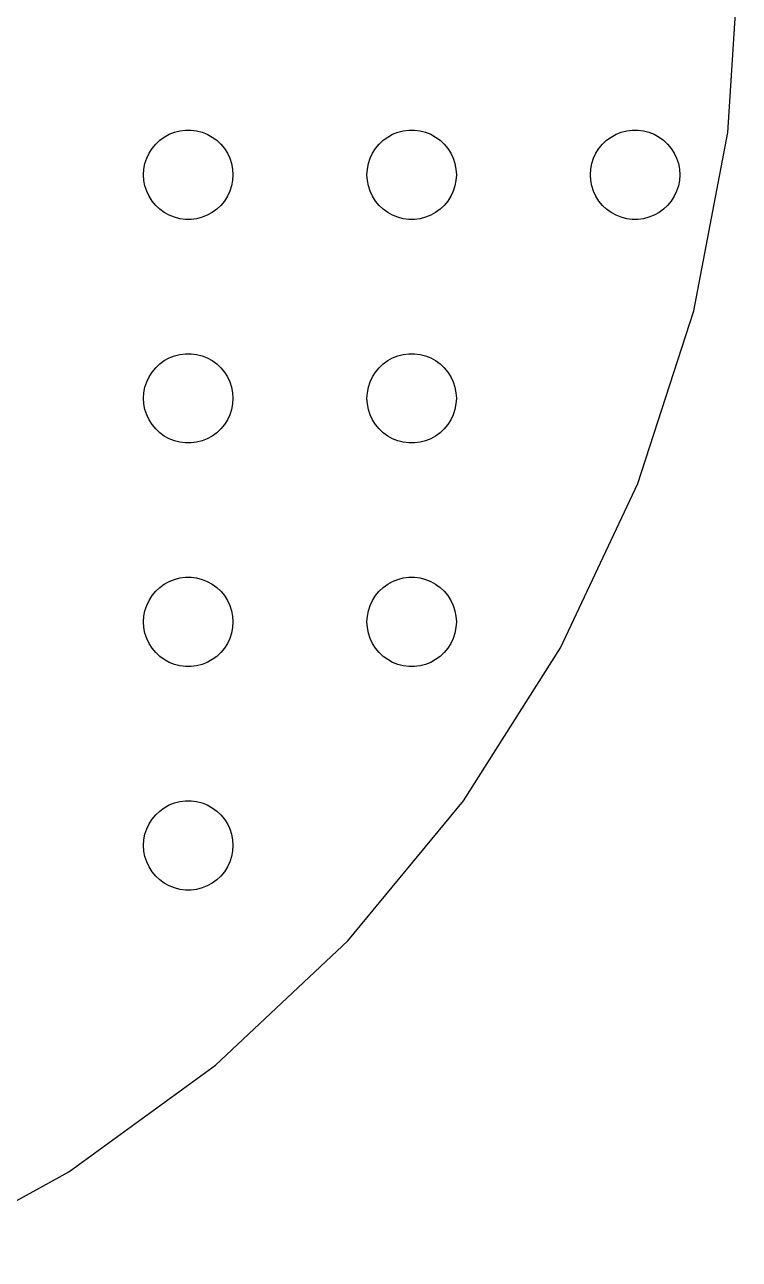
# Model space of a CAD drawing. Header units: metres. Extents: x -97 to 97, y -97 to 97.
# Drawn here: x 49 to 97, y -87.8 to -4.9 of the extents above; entities that cross this region are included whole.
import ezdxf

# ---------------------------------------------------------------- set-up
doc = ezdxf.new("R2010")
doc.units = ezdxf.units.M

msp = doc.modelspace()

# ---------------------------------------------------------------- linework, layer by layer
for p, q in [((96.2351, -12.1573), (97, 0)), ((58.3925, -12.467), (58.7227, -12.2855)), ((58.7227, -12.2855), (59.0729, -12.1468)), ((59.0729, -12.1468), (59.4379, -12.0531)), ((59.4379, -12.0531), (59.8116, -12.0059)), ((59.8116, -12.0059), (60.1884, -12.0059)), ((60.1884, -12.0059), (60.5621, -12.0531)), ((60.5621, -12.0531), (60.927, -12.1468)), ((60.927, -12.1468), (61.2773, -12.2855)), ((61.2773, -12.2855), (61.6075, -12.467)), ((73.3925, -12.467), (73.7227, -12.2855)), ((73.7227, -12.2855), (74.073, -12.1468)), ((74.073, -12.1468), (74.4379, -12.0531)), ((74.4379, -12.0531), (74.8116, -12.0059)), ((74.8116, -12.0059), (75.1884, -12.0059)), ((75.1884, -12.0059), (75.5621, -12.0531)), ((75.5621, -12.0531), (75.927, -12.1468)), ((75.927, -12.1468), (76.2773, -12.2855)), ((76.2773, -12.2855), (76.6075, -12.467)), ((88.3925, -12.467), (88.7227, -12.2855)), ((88.7227, -12.2855), (89.073, -12.1468)), ((89.073, -12.1468), (89.4379, -12.0531)), ((89.4379, -12.0531), (89.8116, -12.0059)), ((89.8116, -12.0059), (90.1884, -12.0059)), ((90.1884, -12.0059), (90.5621, -12.0531)), ((90.5621, -12.0531), (90.927, -12.1468)), ((90.927, -12.1468), (91.2773, -12.2855)), ((91.2773, -12.2855), (91.6075, -12.467)), ((93.9526, -24.1229), (96.2351, -12.1573)), ((57.3711, -13.5547), (57.5729, -13.2366)), ((57.5729, -13.2366), (57.8131, -12.9464)), ((57.8131, -12.9464), (58.0877, -12.6884)), ((58.0877, -12.6884), (58.3925, -12.467)), ((61.6075, -12.467), (61.9123, -12.6884)), ((61.9123, -12.6884), (62.1869, -12.9464)), ((62.1869, -12.9464), (62.427, -13.2366)), ((62.427, -13.2366), (62.6289, -13.5547)), ((72.3711, -13.5547), (72.573, -13.2366)), ((72.573, -13.2366), (72.8131, -12.9464)), ((72.8131, -12.9464), (73.0877, -12.6884)), ((73.0877, -12.6884), (73.3925, -12.467)), ((76.6075, -12.467), (76.9123, -12.6884)), ((76.9123, -12.6884), (77.1869, -12.9464)), ((77.1869, -12.9464), (77.427, -13.2366)), ((77.427, -13.2366), (77.6289, -13.5547)), ((87.3711, -13.5547), (87.573, -13.2366)), ((87.573, -13.2366), (87.8131, -12.9464)), ((87.8131, -12.9464), (88.0877, -12.6884)), ((88.0877, -12.6884), (88.3925, -12.467)), ((91.6075, -12.467), (91.9123, -12.6884)), ((91.9123, -12.6884), (92.1869, -12.9464)), ((92.1869, -12.9464), (92.427, -13.2366)), ((92.427, -13.2366), (92.6289, -13.5547)), ((57.0942, -14.2539), (57.2107, -13.8956)), ((57.2107, -13.8956), (57.3711, -13.5547)), ((62.6289, -13.5547), (62.7893, -13.8956)), ((62.7893, -13.8956), (62.9057, -14.2539)), ((72.0943, -14.2539), (72.2107, -13.8956)), ((72.2107, -13.8956), (72.3711, -13.5547)), ((77.6289, -13.5547), (77.7893, -13.8956)), ((77.7893, -13.8956), (77.9057, -14.2539)), ((87.0943, -14.2539), (87.2107, -13.8956)), ((87.2107, -13.8956), (87.3711, -13.5547)), ((92.6289, -13.5547), (92.7893, -13.8956)), ((92.7893, -13.8956), (92.9057, -14.2539)), ((57, -15), (57.0237, -14.624)), ((57.0237, -14.624), (57.0942, -14.2539)), ((62.9057, -14.2539), (62.9763, -14.624)), ((62.9763, -14.624), (63, -15)), ((72, -15), (72.0237, -14.624)), ((72.0237, -14.624), (72.0943, -14.2539)), ((77.9057, -14.2539), (77.9763, -14.624)), ((77.9763, -14.624), (78, -15)), ((87, -15), (87.0237, -14.624)), ((87.0237, -14.624), (87.0943, -14.2539)), ((92.9057, -14.2539), (92.9763, -14.624)), ((92.9763, -14.624), (93, -15)), ((57.0237, -15.376), (57, -15)), ((57.0942, -15.7461), (57.0237, -15.376)), ((62.9763, -15.376), (62.9057, -15.7461)), ((63, -15), (62.9763, -15.376)), ((72.0237, -15.376), (72, -15)), ((72.0943, -15.7461), (72.0237, -15.376)), ((77.9763, -15.376), (77.9057, -15.7461)), ((78, -15), (77.9763, -15.376)), ((87.0237, -15.376), (87, -15)), ((87.0943, -15.7461), (87.0237, -15.376)), ((92.9763, -15.376), (92.9057, -15.7461)), ((93, -15), (92.9763, -15.376)), ((57.2107, -16.1044), (57.0942, -15.7461)), ((57.3711, -16.4453), (57.2107, -16.1044)), ((57.5729, -16.7634), (57.3711, -16.4453)), ((62.6289, -16.4453), (62.427, -16.7634)), ((62.7893, -16.1044), (62.6289, -16.4453)), ((62.9057, -15.7461), (62.7893, -16.1044)), ((72.2107, -16.1044), (72.0943, -15.7461)), ((72.3711, -16.4453), (72.2107, -16.1044)), ((72.573, -16.7634), (72.3711, -16.4453)), ((77.6289, -16.4453), (77.427, -16.7634)), ((77.7893, -16.1044), (77.6289, -16.4453)), ((77.9057, -15.7461), (77.7893, -16.1044)), ((87.2107, -16.1044), (87.0943, -15.7461)), ((87.3711, -16.4453), (87.2107, -16.1044)), ((87.573, -16.7634), (87.3711, -16.4453)), ((92.6289, -16.4453), (92.427, -16.7634)), ((92.7893, -16.1044), (92.6289, -16.4453)), ((92.9057, -15.7461), (92.7893, -16.1044)), ((57.8131, -17.0536), (57.5729, -16.7634)), ((58.0877, -17.3115), (57.8131, -17.0536)), ((58.3925, -17.533), (58.0877, -17.3115)), ((61.9123, -17.3115), (61.6075, -17.533)), ((62.1869, -17.0536), (61.9123, -17.3115)), ((62.427, -16.7634), (62.1869, -17.0536)), ((72.8131, -17.0536), (72.573, -16.7634)), ((73.0877, -17.3115), (72.8131, -17.0536)), ((73.3925, -17.533), (73.0877, -17.3115)), ((76.9123, -17.3115), (76.6075, -17.533)), ((77.1869, -17.0536), (76.9123, -17.3115)), ((77.427, -16.7634), (77.1869, -17.0536)), ((87.8131, -17.0536), (87.573, -16.7634)), ((88.0877, -17.3115), (87.8131, -17.0536)), ((88.3925, -17.533), (88.0877, -17.3115)), ((91.9123, -17.3115), (91.6075, -17.533)), ((92.1869, -17.0536), (91.9123, -17.3115)), ((92.427, -16.7634), (92.1869, -17.0536)), ((58.7227, -17.7145), (58.3925, -17.533)), ((59.0729, -17.8532), (58.7227, -17.7145)), ((59.4379, -17.9469), (59.0729, -17.8532)), ((59.8116, -17.9941), (59.4379, -17.9469)), ((60.1884, -17.9941), (59.8116, -17.9941)), ((60.5621, -17.9469), (60.1884, -17.9941)), ((60.927, -17.8532), (60.5621, -17.9469)), ((61.2773, -17.7145), (60.927, -17.8532)), ((61.6075, -17.533), (61.2773, -17.7145)), ((73.7227, -17.7145), (73.3925, -17.533)), ((74.073, -17.8532), (73.7227, -17.7145)), ((74.4379, -17.9469), (74.073, -17.8532)), ((74.8116, -17.9941), (74.4379, -17.9469)), ((75.1884, -17.9941), (74.8116, -17.9941)), ((75.5621, -17.9469), (75.1884, -17.9941)), ((75.927, -17.8532), (75.5621, -17.9469)), ((76.2773, -17.7145), (75.927, -17.8532)), ((76.6075, -17.533), (76.2773, -17.7145)), ((88.7227, -17.7145), (88.3925, -17.533)), ((89.073, -17.8532), (88.7227, -17.7145)), ((89.4379, -17.9469), (89.073, -17.8532)), ((89.8116, -17.9941), (89.4379, -17.9469)), ((90.1884, -17.9941), (89.8116, -17.9941)), ((90.5621, -17.9469), (90.1884, -17.9941)), ((90.927, -17.8532), (90.5621, -17.9469)), ((91.2773, -17.7145), (90.927, -17.8532)), ((91.6075, -17.533), (91.2773, -17.7145)), ((90.1883, -35.7081), (93.9526, -24.1229)), ((58.3925, -27.467), (58.7227, -27.2855)), ((58.7227, -27.2855), (59.0729, -27.1468)), ((59.0729, -27.1468), (59.4379, -27.0531)), ((59.4379, -27.0531), (59.8116, -27.0059)), ((59.8116, -27.0059), (60.1884, -27.0059)), ((60.1884, -27.0059), (60.5621, -27.0531)), ((60.5621, -27.0531), (60.927, -27.1468)), ((60.927, -27.1468), (61.2773, -27.2855)), ((61.2773, -27.2855), (61.6075, -27.467)), ((73.3925, -27.467), (73.7227, -27.2855)), ((73.7227, -27.2855), (74.073, -27.1468)), ((74.073, -27.1468), (74.4379, -27.0531)), ((74.4379, -27.0531), (74.8116, -27.0059)), ((74.8116, -27.0059), (75.1884, -27.0059)), ((75.1884, -27.0059), (75.5621, -27.0531)), ((75.5621, -27.0531), (75.927, -27.1468)), ((75.927, -27.1468), (76.2773, -27.2855)), ((76.2773, -27.2855), (76.6075, -27.467)), ((57.5729, -28.2366), (57.8131, -27.9464)), ((57.8131, -27.9464), (58.0877, -27.6884)), ((58.0877, -27.6884), (58.3925, -27.467)), ((61.6075, -27.467), (61.9123, -27.6884)), ((61.9123, -27.6884), (62.1869, -27.9464)), ((62.1869, -27.9464), (62.427, -28.2366)), ((72.573, -28.2366), (72.8131, -27.9464)), ((72.8131, -27.9464), (73.0877, -27.6884)), ((73.0877, -27.6884), (73.3925, -27.467)), ((76.6075, -27.467), (76.9123, -27.6884)), ((76.9123, -27.6884), (77.1869, -27.9464)), ((77.1869, -27.9464), (77.427, -28.2366)), ((57.0942, -29.2539), (57.2107, -28.8956)), ((57.2107, -28.8956), (57.3711, -28.5547)), ((57.3711, -28.5547), (57.5729, -28.2366)), ((62.427, -28.2366), (62.6289, -28.5547)), ((62.6289, -28.5547), (62.7893, -28.8956)), ((62.7893, -28.8956), (62.9057, -29.2539)), ((72.0943, -29.2539), (72.2107, -28.8956)), ((72.2107, -28.8956), (72.3711, -28.5547)), ((72.3711, -28.5547), (72.573, -28.2366)), ((77.427, -28.2366), (77.6289, -28.5547)), ((77.6289, -28.5547), (77.7893, -28.8956)), ((77.7893, -28.8956), (77.9057, -29.2539)), ((57, -30), (57.0237, -29.624)), ((57.0237, -29.624), (57.0942, -29.2539)), ((62.9057, -29.2539), (62.9763, -29.624)), ((62.9763, -29.624), (63, -30)), ((72, -30), (72.0237, -29.624)), ((72.0237, -29.624), (72.0943, -29.2539)), ((77.9057, -29.2539), (77.9763, -29.624)), ((77.9763, -29.624), (78, -30)), ((57.0237, -30.376), (57, -30)), ((57.0942, -30.7461), (57.0237, -30.376)), ((62.9763, -30.376), (62.9057, -30.7461)), ((63, -30), (62.9763, -30.376)), ((72.0237, -30.376), (72, -30)), ((72.0943, -30.7461), (72.0237, -30.376)), ((77.9763, -30.376), (77.9057, -30.7461)), ((78, -30), (77.9763, -30.376)), ((57.2107, -31.1044), (57.0942, -30.7461)), ((57.3711, -31.4453), (57.2107, -31.1044)), ((57.5729, -31.7634), (57.3711, -31.4453)), ((62.6289, -31.4453), (62.427, -31.7634)), ((62.7893, -31.1044), (62.6289, -31.4453)), ((62.9057, -30.7461), (62.7893, -31.1044)), ((72.2107, -31.1044), (72.0943, -30.7461)), ((72.3711, -31.4453), (72.2107, -31.1044)), ((72.573, -31.7634), (72.3711, -31.4453)), ((77.6289, -31.4453), (77.427, -31.7634)), ((77.7893, -31.1044), (77.6289, -31.4453)), ((77.9057, -30.7461), (77.7893, -31.1044)), ((57.8131, -32.0536), (57.5729, -31.7634)), ((58.0877, -32.3115), (57.8131, -32.0536)), ((62.1869, -32.0536), (61.9123, -32.3115)), ((62.427, -31.7634), (62.1869, -32.0536)), ((72.8131, -32.0536), (72.573, -31.7634)), ((73.0877, -32.3115), (72.8131, -32.0536)), ((77.1869, -32.0536), (76.9123, -32.3115)), ((77.427, -31.7634), (77.1869, -32.0536)), ((58.3925, -32.533), (58.0877, -32.3115)), ((58.7227, -32.7145), (58.3925, -32.533)), ((59.0729, -32.8532), (58.7227, -32.7145)), ((59.4379, -32.9469), (59.0729, -32.8532)), ((59.8116, -32.9941), (59.4379, -32.9469)), ((60.1884, -32.9941), (59.8116, -32.9941)), ((60.5621, -32.9469), (60.1884, -32.9941)), ((60.927, -32.8532), (60.5621, -32.9469)), ((61.2773, -32.7145), (60.927, -32.8532)), ((61.6075, -32.533), (61.2773, -32.7145)), ((61.9123, -32.3115), (61.6075, -32.533)), ((73.3925, -32.533), (73.0877, -32.3115)), ((73.7227, -32.7145), (73.3925, -32.533)), ((74.073, -32.8532), (73.7227, -32.7145)), ((74.4379, -32.9469), (74.073, -32.8532)), ((74.8116, -32.9941), (74.4379, -32.9469)), ((75.1884, -32.9941), (74.8116, -32.9941)), ((75.5621, -32.9469), (75.1884, -32.9941)), ((75.927, -32.8532), (75.5621, -32.9469)), ((76.2773, -32.7145), (75.927, -32.8532)), ((76.6075, -32.533), (76.2773, -32.7145)), ((76.9123, -32.3115), (76.6075, -32.533)), ((85.0017, -46.7301), (90.1883, -35.7081)), ((58.7227, -42.2855), (59.0729, -42.1468)), ((59.0729, -42.1468), (59.4379, -42.0531)), ((59.4379, -42.0531), (59.8116, -42.0059)), ((59.8116, -42.0059), (60.1884, -42.0059)), ((60.1884, -42.0059), (60.5621, -42.0531)), ((60.5621, -42.0531), (60.927, -42.1468)), ((60.927, -42.1468), (61.2773, -42.2855)), ((73.7227, -42.2855), (74.073, -42.1468)), ((74.073, -42.1468), (74.4379, -42.0531)), ((74.4379, -42.0531), (74.8116, -42.0059)), ((74.8116, -42.0059), (75.1884, -42.0059)), ((75.1884, -42.0059), (75.5621, -42.0531)), ((75.5621, -42.0531), (75.927, -42.1468)), ((75.927, -42.1468), (76.2773, -42.2855)), ((57.5729, -43.2366), (57.8131, -42.9464)), ((57.8131, -42.9464), (58.0877, -42.6885)), ((58.0877, -42.6885), (58.3925, -42.467)), ((58.3925, -42.467), (58.7227, -42.2855)), ((61.2773, -42.2855), (61.6075, -42.467)), ((61.6075, -42.467), (61.9123, -42.6885)), ((61.9123, -42.6885), (62.1869, -42.9464)), ((62.1869, -42.9464), (62.427, -43.2366)), ((72.573, -43.2366), (72.8131, -42.9464)), ((72.8131, -42.9464), (73.0877, -42.6885)), ((73.0877, -42.6885), (73.3925, -42.467)), ((73.3925, -42.467), (73.7227, -42.2855)), ((76.2773, -42.2855), (76.6075, -42.467)), ((76.6075, -42.467), (76.9123, -42.6885)), ((76.9123, -42.6885), (77.1869, -42.9464)), ((77.1869, -42.9464), (77.427, -43.2366)), ((57.0942, -44.2539), (57.2107, -43.8956)), ((57.2107, -43.8956), (57.3711, -43.5547)), ((57.3711, -43.5547), (57.5729, -43.2366)), ((62.427, -43.2366), (62.6289, -43.5547)), ((62.6289, -43.5547), (62.7893, -43.8956)), ((62.7893, -43.8956), (62.9057, -44.2539)), ((72.0943, -44.2539), (72.2107, -43.8956)), ((72.2107, -43.8956), (72.3711, -43.5547)), ((72.3711, -43.5547), (72.573, -43.2366)), ((77.427, -43.2366), (77.6289, -43.5547)), ((77.6289, -43.5547), (77.7893, -43.8956)), ((77.7893, -43.8956), (77.9057, -44.2539)), ((57, -45), (57.0237, -44.624)), ((57.0237, -44.624), (57.0942, -44.2539)), ((62.9057, -44.2539), (62.9763, -44.624)), ((62.9763, -44.624), (63, -45)), ((72, -45), (72.0237, -44.624)), ((72.0237, -44.624), (72.0943, -44.2539)), ((77.9057, -44.2539), (77.9763, -44.624)), ((77.9763, -44.624), (78, -45)), ((57.0237, -45.376), (57, -45)), ((57.0942, -45.7461), (57.0237, -45.376)), ((62.9763, -45.376), (62.9057, -45.7461)), ((63, -45), (62.9763, -45.376)), ((72.0237, -45.376), (72, -45)), ((72.0943, -45.7461), (72.0237, -45.376)), ((77.9763, -45.376), (77.9057, -45.7461)), ((78, -45), (77.9763, -45.376)), ((57.2107, -46.1044), (57.0942, -45.7461)), ((57.3711, -46.4453), (57.2107, -46.1044)), ((62.7893, -46.1044), (62.6289, -46.4453)), ((62.9057, -45.7461), (62.7893, -46.1044)), ((72.2107, -46.1044), (72.0943, -45.7461)), ((72.3711, -46.4453), (72.2107, -46.1044)), ((77.7893, -46.1044), (77.6289, -46.4453)), ((77.9057, -45.7461), (77.7893, -46.1044)), ((57.5729, -46.7634), (57.3711, -46.4453)), ((57.8131, -47.0536), (57.5729, -46.7634)), ((58.0877, -47.3115), (57.8131, -47.0536)), ((62.1869, -47.0536), (61.9123, -47.3115)), ((62.427, -46.7634), (62.1869, -47.0536)), ((62.6289, -46.4453), (62.427, -46.7634)), ((72.573, -46.7634), (72.3711, -46.4453)), ((72.8131, -47.0536), (72.573, -46.7634)), ((73.0877, -47.3115), (72.8131, -47.0536)), ((77.1869, -47.0536), (76.9123, -47.3115)), ((77.427, -46.7634), (77.1869, -47.0536)), ((77.6289, -46.4453), (77.427, -46.7634)), ((78.4746, -57.0152), (85.0017, -46.7301)), ((58.3925, -47.533), (58.0877, -47.3115)), ((58.7227, -47.7145), (58.3925, -47.533)), ((59.0729, -47.8532), (58.7227, -47.7145)), ((59.4379, -47.9469), (59.0729, -47.8532)), ((59.8116, -47.9941), (59.4379, -47.9469)), ((60.1884, -47.9941), (59.8116, -47.9941)), ((60.5621, -47.9469), (60.1884, -47.9941)), ((60.927, -47.8532), (60.5621, -47.9469)), ((61.2773, -47.7145), (60.927, -47.8532)), ((61.6075, -47.533), (61.2773, -47.7145)), ((61.9123, -47.3115), (61.6075, -47.533)), ((73.3925, -47.533), (73.0877, -47.3115)), ((73.7227, -47.7145), (73.3925, -47.533)), ((74.073, -47.8532), (73.7227, -47.7145)), ((74.4379, -47.9469), (74.073, -47.8532)), ((74.8116, -47.9941), (74.4379, -47.9469)), ((75.1884, -47.9941), (74.8116, -47.9941)), ((75.5621, -47.9469), (75.1884, -47.9941)), ((75.927, -47.8532), (75.5621, -47.9469)), ((76.2773, -47.7145), (75.927, -47.8532)), ((76.6075, -47.533), (76.2773, -47.7145)), ((76.9123, -47.3115), (76.6075, -47.533)), ((58.7227, -57.2855), (59.0729, -57.1468)), ((59.0729, -57.1468), (59.4379, -57.0531)), ((59.4379, -57.0531), (59.8116, -57.0059)), ((59.8116, -57.0059), (60.1884, -57.0059)), ((60.1884, -57.0059), (60.5621, -57.0531)), ((60.5621, -57.0531), (60.927, -57.1468)), ((60.927, -57.1468), (61.2773, -57.2855)), ((70.7099, -66.4011), (78.4746, -57.0152)), ((57.5729, -58.2366), (57.8131, -57.9464)), ((57.8131, -57.9464), (58.0877, -57.6885)), ((58.0877, -57.6885), (58.3925, -57.467)), ((58.3925, -57.467), (58.7227, -57.2855)), ((61.2773, -57.2855), (61.6075, -57.467)), ((61.6075, -57.467), (61.9123, -57.6885)), ((61.9123, -57.6885), (62.1869, -57.9464)), ((62.1869, -57.9464), (62.427, -58.2366)), ((57.2107, -58.8956), (57.3711, -58.5547)), ((57.3711, -58.5547), (57.5729, -58.2366)), ((62.427, -58.2366), (62.6289, -58.5547)), ((62.6289, -58.5547), (62.7893, -58.8956)), ((57, -60), (57.0237, -59.624)), ((57.0237, -59.624), (57.0942, -59.2539)), ((57.0942, -59.2539), (57.2107, -58.8956)), ((62.7893, -58.8956), (62.9057, -59.2539)), ((62.9057, -59.2539), (62.9763, -59.624)), ((62.9763, -59.624), (63, -60)), ((57.0237, -60.376), (57, -60)), ((57.0942, -60.7461), (57.0237, -60.376)), ((62.9763, -60.376), (62.9057, -60.7461)), ((63, -60), (62.9763, -60.376)), ((57.2107, -61.1044), (57.0942, -60.7461)), ((57.3711, -61.4453), (57.2107, -61.1044)), ((62.7893, -61.1044), (62.6289, -61.4453)), ((62.9057, -60.7461), (62.7893, -61.1044)), ((57.5729, -61.7634), (57.3711, -61.4453)), ((57.8131, -62.0536), (57.5729, -61.7634)), ((58.0877, -62.3115), (57.8131, -62.0536)), ((62.1869, -62.0536), (61.9123, -62.3115)), ((62.427, -61.7634), (62.1869, -62.0536)), ((62.6289, -61.4453), (62.427, -61.7634)), ((58.3925, -62.533), (58.0877, -62.3115)), ((58.7227, -62.7145), (58.3925, -62.533)), ((59.0729, -62.8532), (58.7227, -62.7145)), ((59.4379, -62.9469), (59.0729, -62.8532)), ((59.8116, -62.9941), (59.4379, -62.9469)), ((60.5621, -62.9469), (60.1884, -62.9941)), ((60.927, -62.8532), (60.5621, -62.9469)), ((61.2773, -62.7145), (60.927, -62.8532)), ((61.6075, -62.533), (61.2773, -62.7145)), ((61.9123, -62.3115), (61.6075, -62.533)), ((60.1884, -62.9941), (59.8116, -62.9941)), ((61.8301, -74.7398), (70.7099, -66.4011)), ((51.9752, -81.8998), (61.8301, -74.7398)), ((41.3006, -87.7682), (51.9752, -81.8998))]:
    msp.add_line(p, q)

doc.saveas('drawing.dxf')
